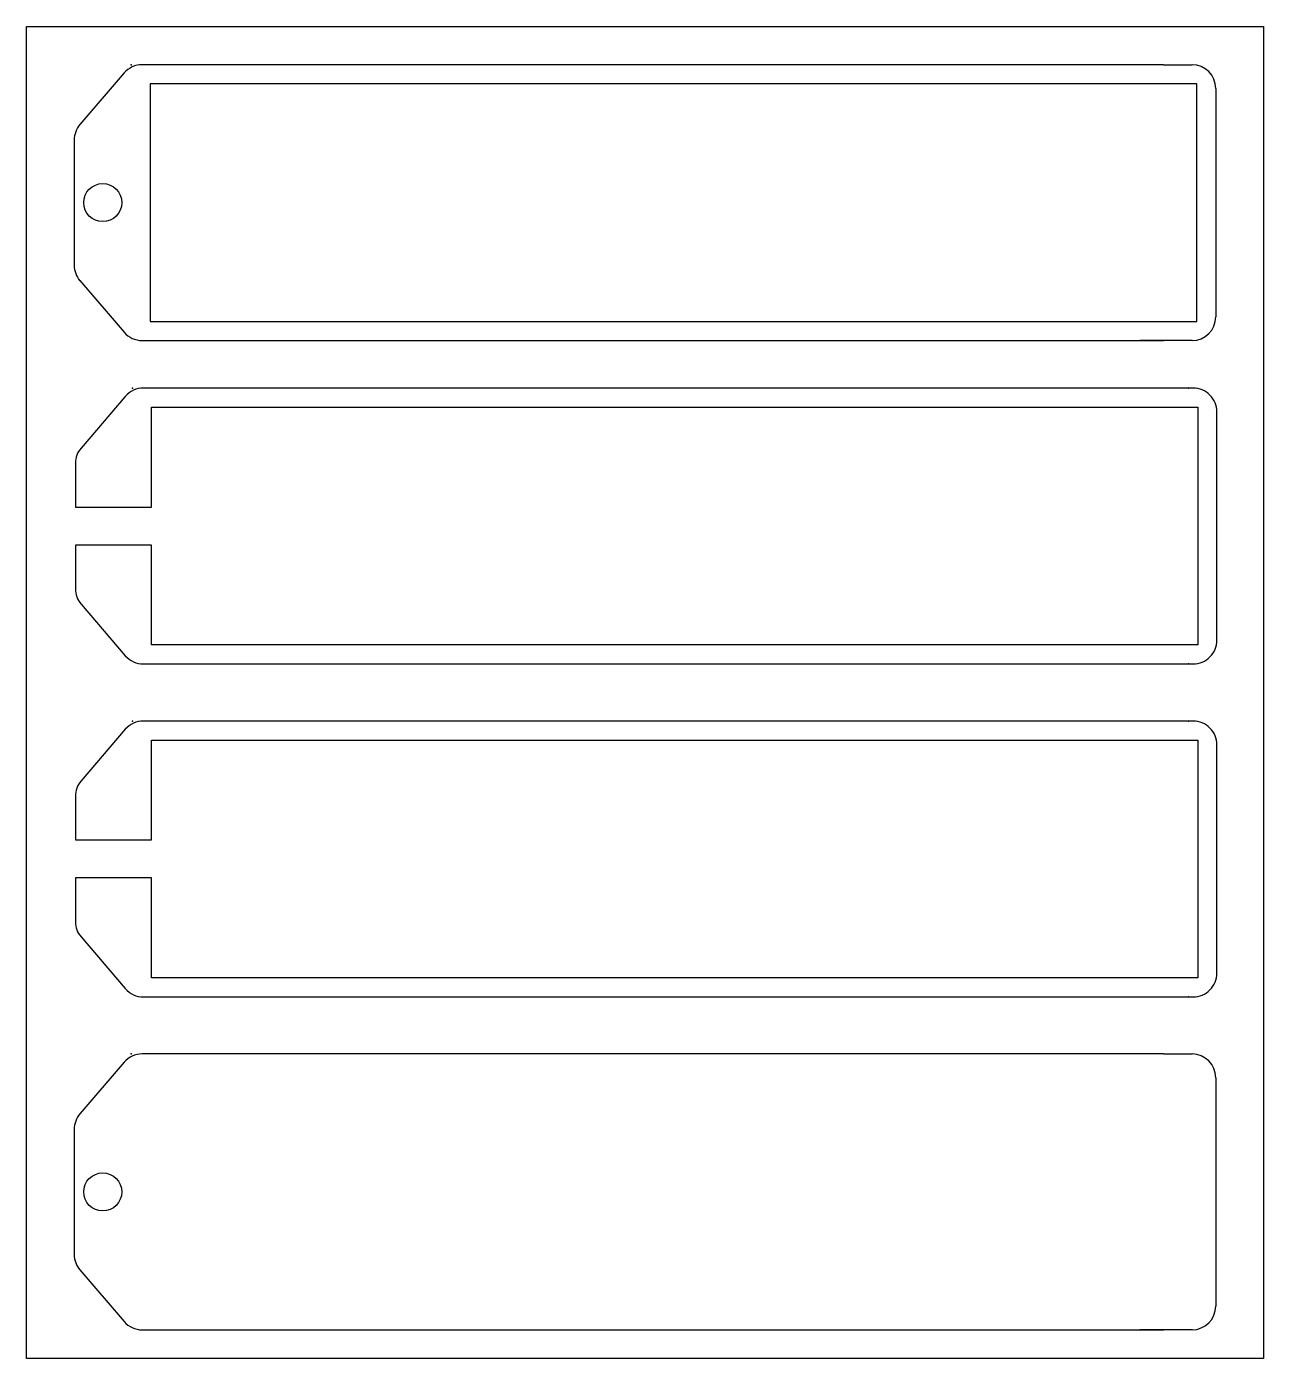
# Model space of a CAD drawing. Header units: millimetres. Extents: x -120 to 10, y -70 to 70.
import ezdxf

# ---------------------------------------------------------------- set-up
doc = ezdxf.new("R2010")
doc.units = ezdxf.units.MM
doc.layers.get('0').update_dxf_attribs({"linetype": 'CONTINUOUS'})

msp = doc.modelspace()

# ---------------------------------------------------------------- linework, layer by layer
for p, q in [((-0.5, 66), (-107.85, 66)), ((-0.5, 66), (2.5, 66)), ((-109.75, 65.13), (-114.4, 59.7)), ((5, 63.5), (5, 39.5)), ((-115, 58.08), (-115, 44.92)), ((-114.4, 43.3), (-109.75, 37.87)), ((-107.85, 37), (-0.5, 37)), ((2.5, 37), (-3, 37)), ((-109.75, -38.87), (-114.4, -44.3)), ((-0.5, -38), (-107.85, -38)), ((-0.5, -38), (2.5, -38)), ((5, -40.5), (5, -64.5)), ((-115, -45.92), (-115, -59.08)), ((-114.4, -60.7), (-109.75, -66.13)), ((-107.85, -67), (-0.5, -67)), ((2.5, -67), (-3, -67))]:
    msp.add_line(p, q)
for points in [[(-120, 70), (10, 70), (10, -70), (-120, -70)], [(3, 39), (3, 64), (-107, 64), (-107, 39)]]:
    msp.add_lwpolyline(points, close=True)
for points in [[(-107.73, 32, 0.218944), (-109.63, 31.13), (-114.28, 25.7, 0.179033), (-114.88, 24.08), (-114.88, 19.5), (-106.88, 19.5), (-106.88, 30), (3.12, 30), (3.12, 5), (-106.88, 5), (-106.88, 15.5), (-114.88, 15.5), (-114.88, 10.92, 0.179033), (-114.28, 9.3), (-109.63, 3.87, 0.218944), (-107.73, 3), (-0.38, 3), (2.62, 3, 0.414214), (5.12, 5.5), (5.12, 29.5, 0.414214), (2.62, 32), (-0.38, 32)], [(-0.38, -3), (-107.73, -3, 0.218944), (-109.63, -3.87), (-114.28, -9.3, 0.179033), (-114.88, -10.92), (-114.88, -15.5), (-106.88, -15.5), (-106.88, -5), (3.12, -5), (3.12, -30), (-106.88, -30), (-106.88, -19.5), (-114.88, -19.5), (-114.88, -24.08, 0.179033), (-114.28, -25.7), (-109.63, -31.13, 0.218944), (-107.73, -32), (-0.38, -32), (2.62, -32, 0.414214), (5.12, -29.5), (5.12, -5.5, 0.414214), (2.62, -3)]]:
    msp.add_lwpolyline(points, format="xyb", close=True)
for centre in [(-112, 51.5), (-112, -52.5)]:
    msp.add_circle(centre, 2)
for centre, start, end in [((-107.85, 63.5), 90, 139.3987), ((2.5, 63.5), 0, 90), ((-112.5, 58.08), 139.3987, 180), ((-112.5, 44.92), 180, 220.6013), ((2.5, 39.5), 270, 360), ((-107.85, 39.5), 220.6013, 270), ((-107.85, -40.5), 90, 139.3987), ((2.5, -40.5), 0, 90), ((-112.5, -45.92), 139.3987, 180), ((-112.5, -59.08), 180, 220.6013), ((2.5, -64.5), 270, 360), ((-107.85, -64.5), 220.6013, 270)]:
    msp.add_arc(centre, 2.5, start, end)
for p in [(-109, 66), (-108.88, 32), (2.12, 32), (2.12, 3), (-108.88, -3), (2.12, -3), (2.12, -32), (-109, -38)]:
    msp.add_point(p)

doc.saveas('drawing.dxf')
